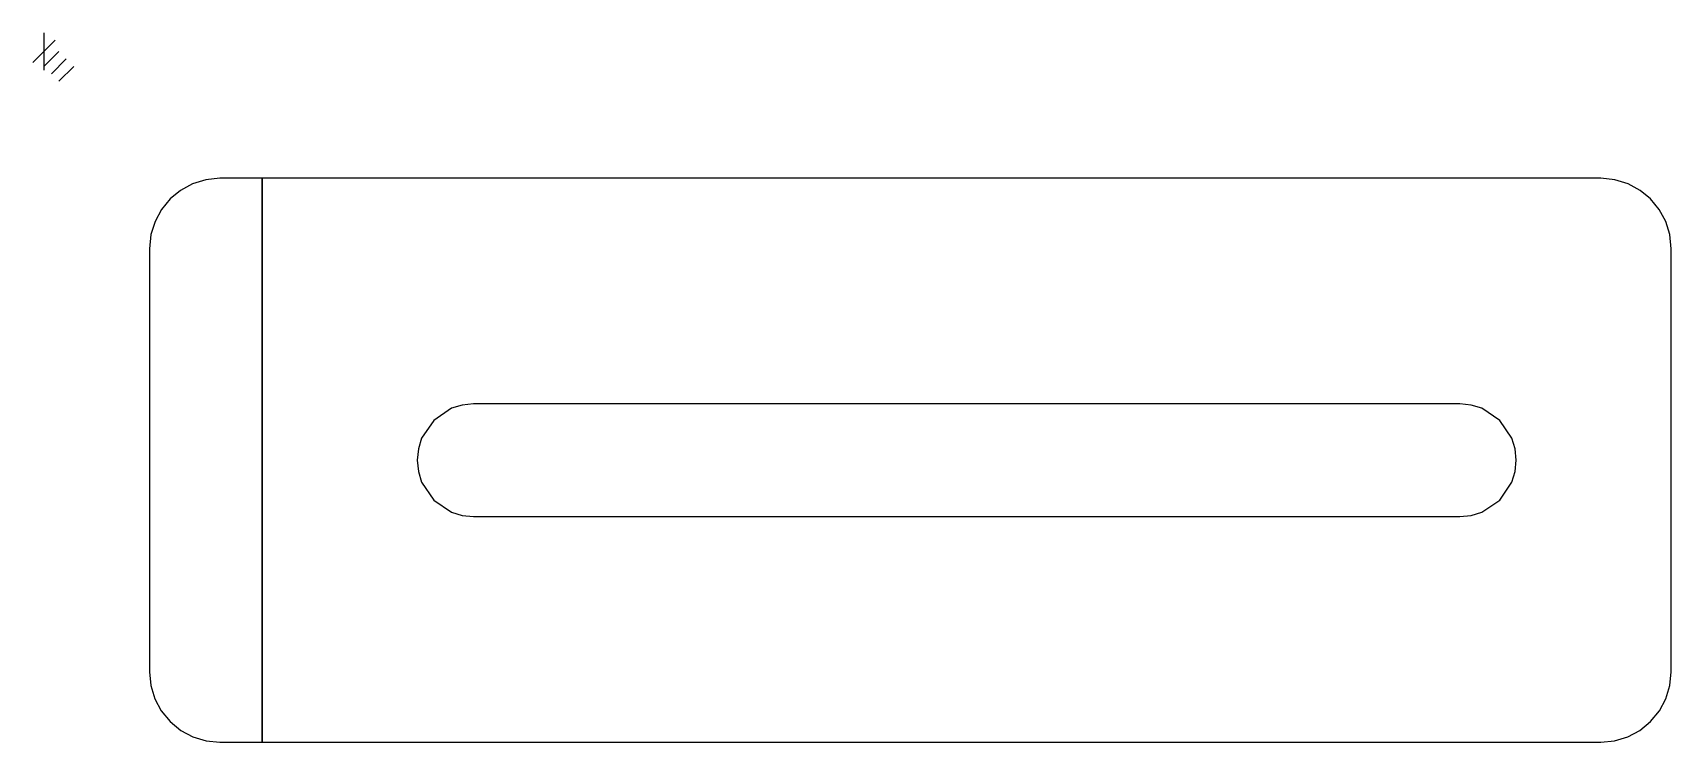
# Model space of a CAD drawing. Extents: x -1 to 115, y 248 to 298.
import ezdxf

# ---------------------------------------------------------------- set-up
doc = ezdxf.new("R2010")
doc.units = 0

msp = doc.modelspace()

# ---------------------------------------------------------------- linework, layer by layer
for p, q in [((10.543589, 287.607892), (9.694268, 287.146896)), ((11.482139, 287.899234), (10.543589, 287.607892)), ((12.489811, 288.000816), (11.482139, 287.899234)), ((15.489808, 288.000816), (12.489811, 288.000816)), ((110.489686, 288.000816), (15.489808, 288.000816)), ((15.489808, 288.000816), (15.489808, 248.000869)), ((15.489808, 248.000869), (15.489808, 288.000816)), ((111.497359, 287.899235), (110.489686, 288.000816)), ((112.435909, 287.607893), (111.497359, 287.899235)), ((113.28523, 287.146897), (112.435909, 287.607893)), ((8.954283, 286.536353), (8.343739, 285.796368)), ((9.694268, 287.146896), (8.954283, 286.536353)), ((114.025215, 286.536353), (113.28523, 287.146897)), ((114.635759, 285.796368), (114.025215, 286.536353)), ((7.882743, 284.947047), (7.5914, 284.008498)), ((8.343739, 285.796368), (7.882743, 284.947047)), ((115.096756, 284.947047), (114.635759, 285.796368)), ((115.388098, 284.008498), (115.096756, 284.947047)), ((7.5914, 284.008498), (7.489818, 283.000825)), ((115.48968, 283.000825), (115.388098, 284.008498)), ((7.489818, 283.000825), (7.489818, 253.000863)), ((115.48968, 253.000863), (115.48968, 283.000825)), ((28.933548, 271.685835), (27.662852, 270.828453)), ((29.684007, 271.91917), (28.933548, 271.685835)), ((30.489788, 272.000837), (29.684007, 271.91917)), ((100.4897, 272.000837), (30.489788, 272.000837)), ((101.295482, 271.91917), (100.4897, 272.000837)), ((102.04594, 271.685835), (101.295482, 271.91917)), ((103.316637, 270.828453), (102.04594, 271.685835)), ((27.662852, 270.828453), (26.8062, 269.557264)), ((104.173288, 269.557264), (103.316637, 270.828453)), ((26.573297, 268.806671), (26.492094, 268.000843)), ((26.8062, 269.557264), (26.573297, 268.806671)), ((104.406191, 268.806671), (104.173288, 269.557264)), ((104.487395, 268.000843), (104.406191, 268.806671)), ((26.492094, 268.000843), (26.573297, 267.195014)), ((104.406191, 267.195014), (104.487395, 268.000843)), ((26.573297, 267.195014), (26.8062, 266.444422)), ((26.8062, 266.444422), (27.662852, 265.173233)), ((103.316637, 265.173233), (104.173288, 266.444422)), ((104.173288, 266.444422), (104.406191, 267.195014)), ((27.662852, 265.173233), (28.933548, 264.31585)), ((102.04594, 264.31585), (103.316637, 265.173233)), ((28.933548, 264.31585), (29.684007, 264.082516)), ((29.684007, 264.082516), (30.489788, 264.000848)), ((30.489788, 264.000848), (100.4897, 264.000848)), ((100.4897, 264.000848), (101.295482, 264.082516)), ((101.295482, 264.082516), (102.04594, 264.31585)), ((7.489818, 253.000863), (7.586779, 252.020858)), ((115.392719, 252.020857), (115.48968, 253.000863)), ((7.586779, 252.020858), (7.87042, 251.087448)), ((115.109079, 251.087448), (115.392719, 252.020857)), ((7.87042, 251.087448), (8.329875, 250.226864)), ((8.329875, 250.226864), (8.954282, 249.465333)), ((114.025216, 249.465333), (114.649623, 250.226864)), ((114.649623, 250.226864), (115.109079, 251.087448)), ((8.954282, 249.465333), (9.715812, 248.840927)), ((113.263686, 248.840926), (114.025216, 249.465333)), ((9.715812, 248.840927), (10.576397, 248.381471)), ((10.576397, 248.381471), (11.509806, 248.09783)), ((11.509806, 248.09783), (12.489811, 248.000869)), ((12.489811, 248.000869), (15.489808, 248.000869)), ((15.489808, 248.000869), (110.489686, 248.000869)), ((110.489686, 248.000869), (111.469692, 248.09783)), ((111.469692, 248.09783), (112.403101, 248.381471)), ((112.403101, 248.381471), (113.263686, 248.840926))]:
    msp.add_line(p, q)
at = {"layer": 'Layer 1'}
for p, q in [((0.793749, 297.793749), (-0.793749, 296.206251)), ((0, 298.322915), (0, 295.677085)), ((1.058332, 297), (0, 295.941668)), ((1.587498, 296.470834), (0.529166, 295.412502)), ((2.116664, 295.941668), (1.058332, 294.883336))]:
    msp.add_line(p, q, dxfattribs=at)

doc.saveas('drawing.dxf')
